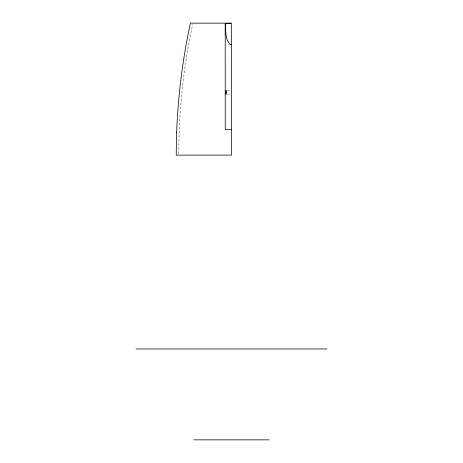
<?xml version="1.0" encoding="UTF-8"?>
<svg xmlns="http://www.w3.org/2000/svg" width="463" height="463" viewBox="0 0 463 463"><rect width="100%" height="100%" fill="white"/><g stroke="black" fill="none" stroke-linecap="round" stroke-linejoin="round"><path stroke-width="0.35" stroke-dasharray="2.31 1.74" d="M178.747 153.693C178.909 110.316 183.487 66.956 192.631 24.551M227.408 90.262L230.163 90.262M227.35 94.273L230.134 94.273"/><path stroke-width="0.69" d="M231.5 129.594L225.238 129.594L225.215 23.966L230.574 23.15M225.215 23.966L225.29 24.846L225.707 24.846M136.053 348.969L326.947 348.969M193.8 439.85L269.2 439.85M231.5 44.442L229.874 44.361C225.336 39.089 225.759 31.449 225.29 24.846M176.617 132.516L176.206 155.105L231.5 155.105L231.5 23.15L190.403 23.15C182.59 59.108 178.064 95.754 176.617 132.516M226.806 92.102L226.037 94.273L225.666 93.416A1.974 0.405 -88.9 0 1 225.672 91.408L226.228 90.291L226.806 92.102"/></g></svg>
